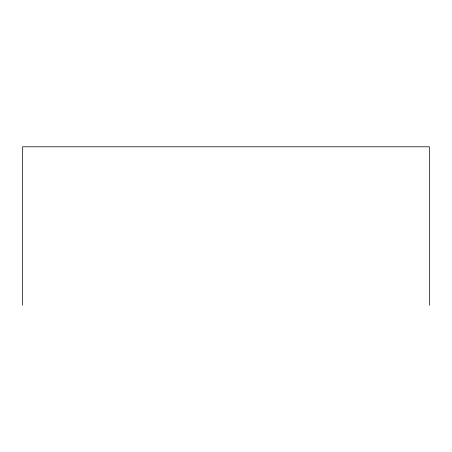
<?xml version="1.0" encoding="UTF-8"?>
<svg xmlns="http://www.w3.org/2000/svg" width="452" height="452" viewBox="0 0 452 452"><rect width="100%" height="100%" fill="white"/><g stroke="black" fill="none" stroke-linecap="round" stroke-linejoin="round"><path stroke-width="0.68" d="M429.4 305.213L429.4 146.787L22.6 146.787L22.6 305.213"/></g></svg>
